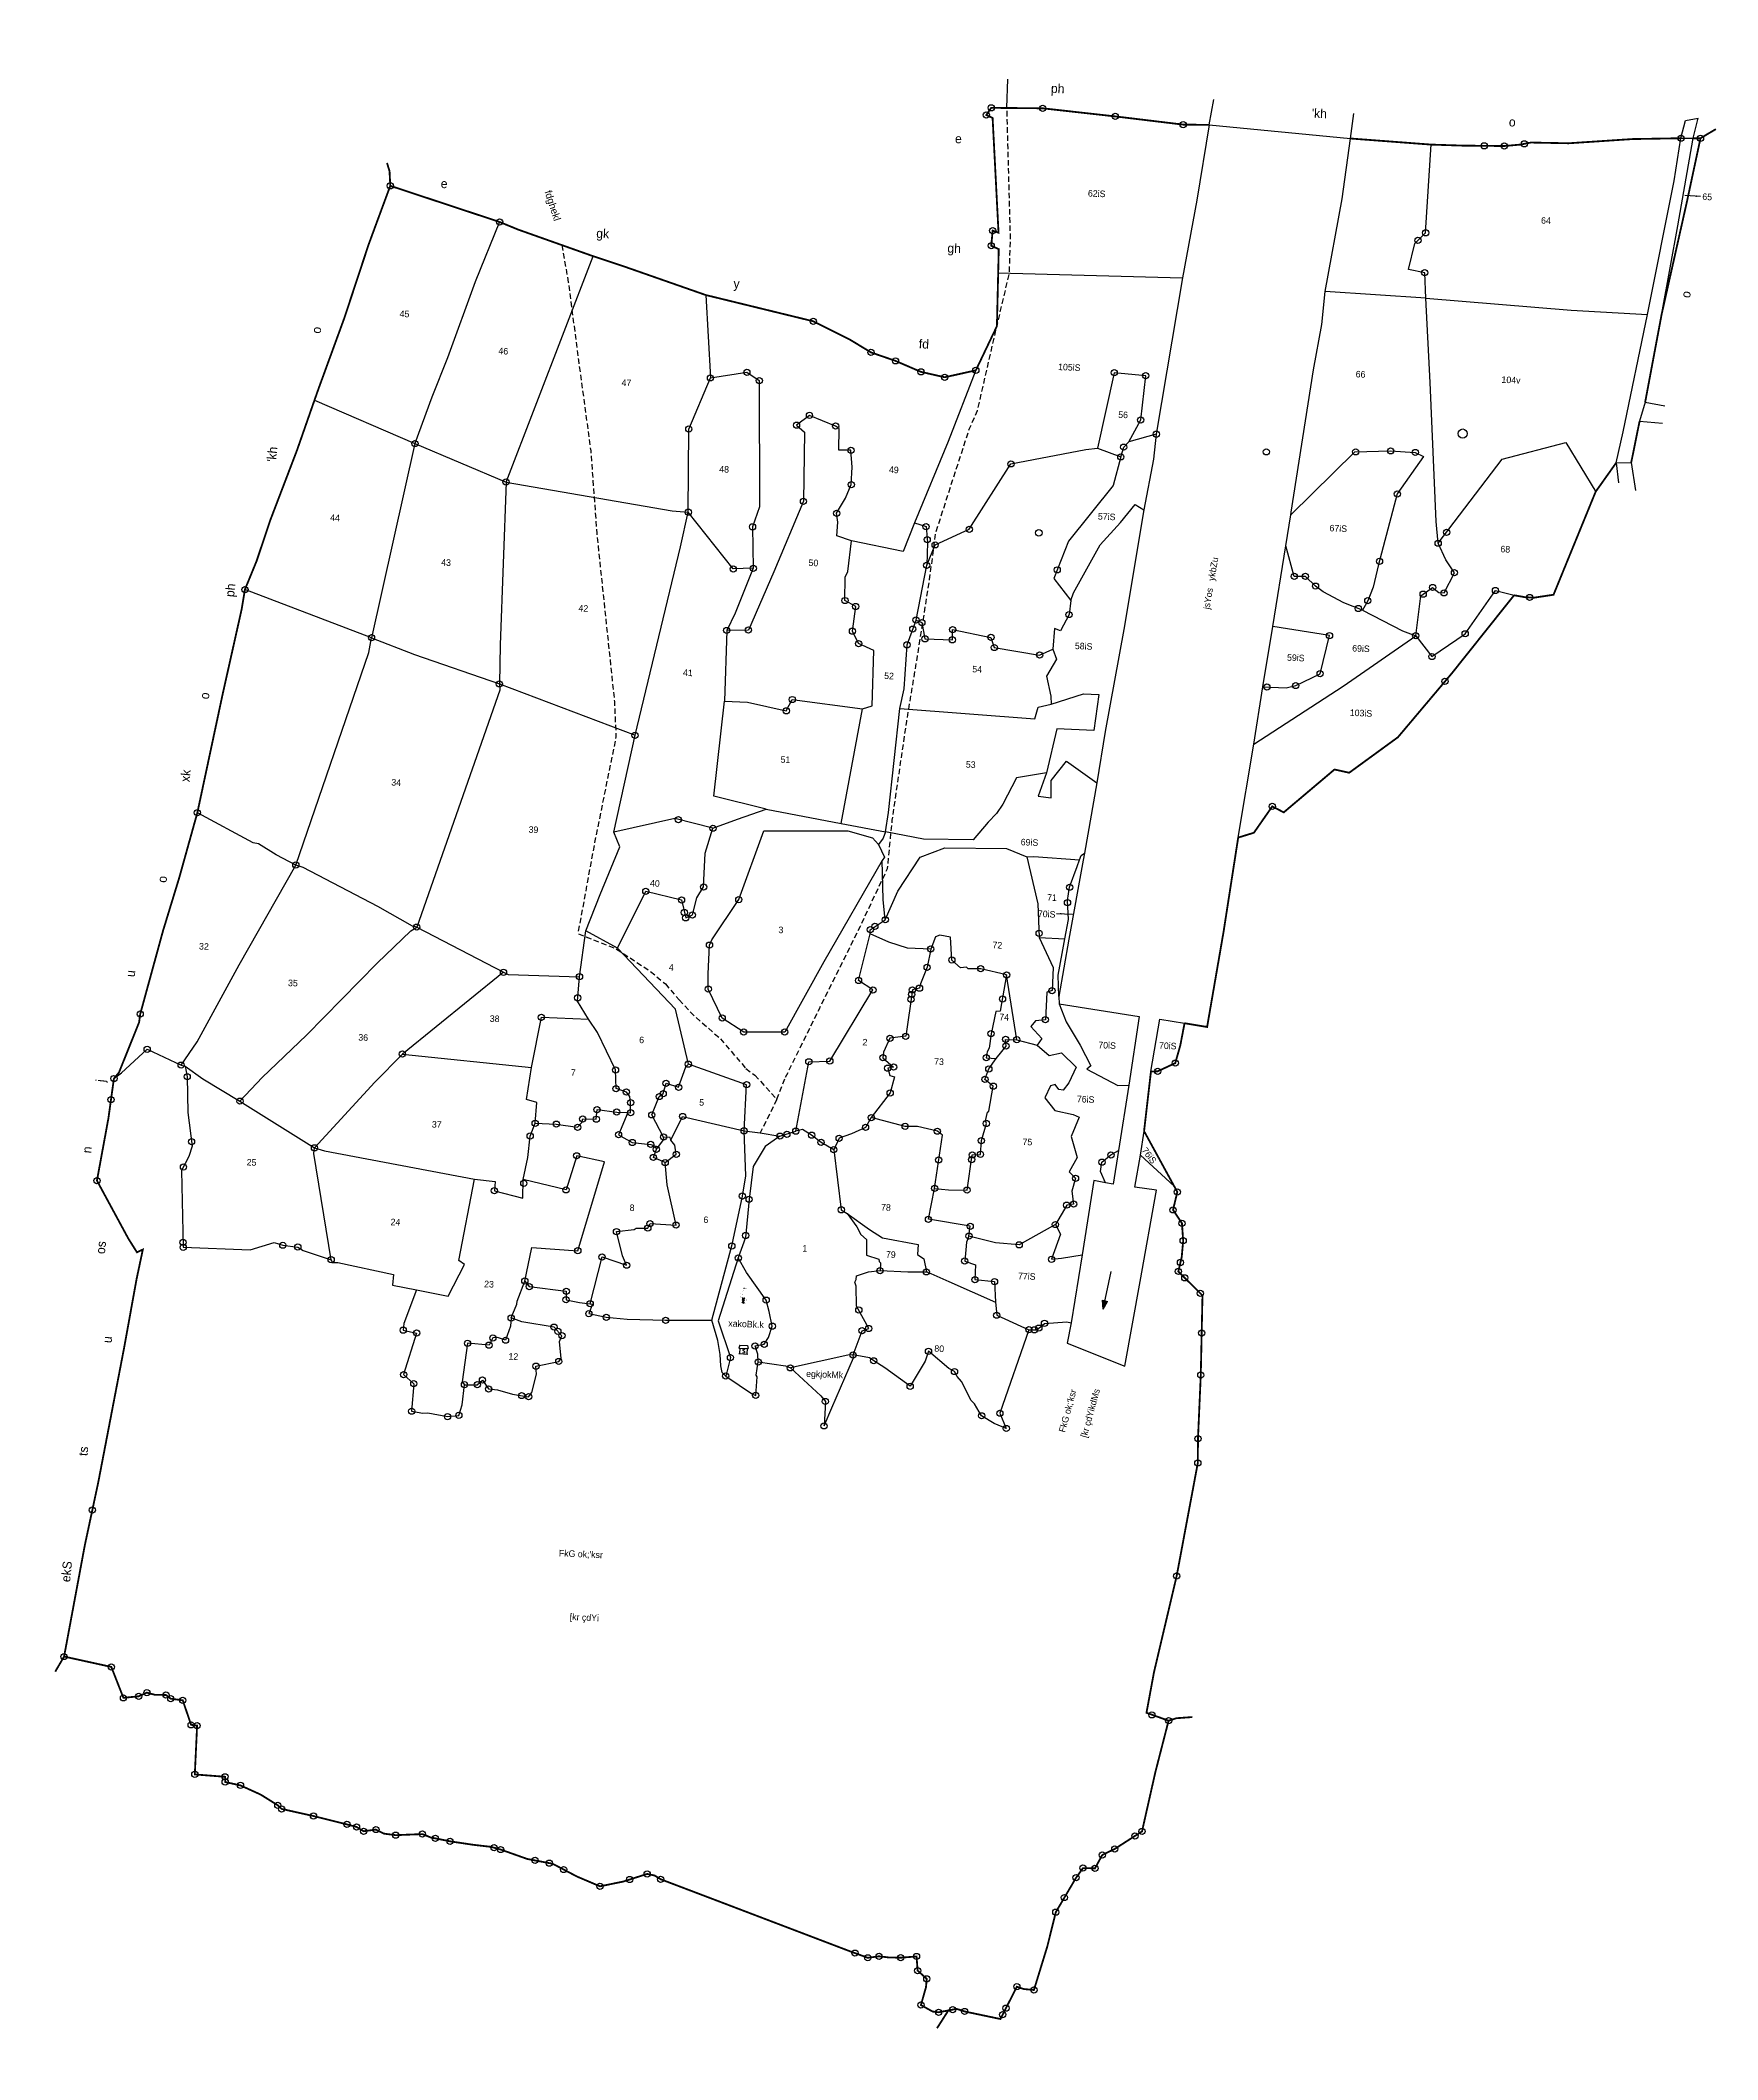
# Model space of a CAD drawing. Header units: feet. Extents: x 274930 to 276810, y 2068974 to 2071238.
import ezdxf
from ezdxf.enums import TextEntityAlignment as Align

# ---------------------------------------------------------------- set-up
doc = ezdxf.new("R2010")
doc.units = ezdxf.units.FT
doc.header["$LTSCALE"] = 0.3
doc.header["$MEASUREMENT"] = 0
doc.linetypes.add('DASHED', pattern=[0.75, 0.5, -0.25])
doc.linetypes.add('DIVIDE', pattern=[1.25, 0.5, -0.25, 0, -0.25, 0, -0.25])
for name, color, linetype in [('LINE_FOOTPATH', 1, 'DASHED'), ('OFF', 1, 'Continuous'), ('OTHERS', 1, 'Continuous'), ('POLY_PARCEL', 6, 'Continuous'), ('POLY_RAIL', 7, 'Continuous'), ('POLY_ROAD', 30, 'Continuous'), ('SYM_ARROW', 1, 'Continuous'), ('SYM_EDUCATION', 1, 'Continuous'), ('SYM_WELL', 1, 'Continuous'), ('SYM_WORSHIP', 1, 'Continuous'), ('TEXT_MAPIN', 7, 'Continuous'), ('TEXT_MAPOUT', 7, 'Continuous'), ('TEXT_PARCEL', 7, 'Continuous'), ('V_BOUND_LINE', 7, 'Continuous'), ('V_DIVIDE_LINE', 7, 'DIVIDE')]:
    doc.layers.add(name, color=color, linetype=linetype)
doc.styles.get("Standard").update_dxf_attribs({"font": 'simplex.shx'})
doc.styles.add('TEXT_MAP', font='', dxfattribs={"height": 1.8})
doc.styles.get('TEXT_MAP').set_extended_font_data('Kruti Dev 050')
doc.dimstyles.get("Standard").update_dxf_attribs({"dimtxt": 0.18, "dimasz": 0.18, "dimexe": 0.18, "dimexo": 0.0625, "dimgap": 0.09, "dimtad": 0, "dimtih": 1, "dimtoh": 1, "dimdec": 4, "dimzin": 0, "dimdsep": 46, "dimtxsty": 'Standard', "dimcen": 0.09, "dimadec": 0, "dimazin": 0, "dimtfac": 1, "dimtdec": 4, "dimtofl": 0, "dimtmove": 0, "dimatfit": 3, "dimfxl": 0, "dimtolj": 1, "dimtzin": 0, "dimarcsym": 0})

# ---------------------------------------------------------------- blocks, each defined once
blk = doc.blocks.new('ROADARROW')
h = blk.add_hatch(color=256)
h.paths.add_polyline_path([(0, -1.61), (0.49, -1.61), (0, 0)])
h.paths.add_polyline_path([(0, 0), (-0.49, -1.61), (0, -1.61)])
for points in [[(0, 0), (-0.49, -1.61)], [(0, 0), (0, -7.18)], [(0, 0), (0.49, -1.61)], [(0.49, -1.61), (-0.49, -1.61)]]:
    blk.add_lwpolyline(points)
blk = doc.blocks.new('TEMPLE')
at = {"linetype": 'Continuous'}
h = blk.add_hatch(dxfattribs=at)
h.set_pattern_fill('ANSI31', color=256, scale=3.6, style=0)
h.set_pattern_definition([(45, (-94.63405, -100.65248), (-0.318198, 0.318198), [])])
h.paths.add_polyline_path([(-0.51, 2.32), (-0.51, 0), (0.49, 0), (0.49, 2.32)])
blk.add_hatch(color=256, dxfattribs=at).paths.add_polyline_path([(0.28, 5.69), (0.6, 5.75), (0.95, 5.71), (1.39, 5.73), (0.49, 5.85), (0.21, 6.01), (-0.14, 6.06), (-0.15, 5.55), (-0.09, 5.55)])
at = {"linetype": 'Continuous', "const_width": 0.018}
for points in [[(-1.78, 3.28), (1.75, 3.28)], [(-1.78, 0), (1.78, 0)], [(-1.16, 3.28), (-1.16, 3.69), (-0.97, 4.22), (-0.63, 4.55), (-0.33, 4.73), (-0.16, 4.99), (0.05, 4.8), (0.46, 4.5), (0.69, 4.36), (0.88, 4.09), (1.02, 3.76), (1.06, 3.28)], [(-1.16, 0), (-1.16, 3.28)], [(-0.51, 0), (-0.51, 2.32), (0.49, 2.32), (0.49, 0)], [(-0.16, 4.99), (-0.14, 6.06), (0.21, 6.01), (0.49, 5.85), (1.39, 5.73), (0.95, 5.71), (0.6, 5.75), (0.28, 5.69), (-0.09, 5.55), (-0.15, 5.55)], [(1.06, 0), (1.06, 3.28)]]:
    blk.add_lwpolyline(points, dxfattribs=at)
blk = doc.blocks.new('SCHOOL')
for points in [[(-2.1, 4.6), (-2.5, 3)], [(-2.5, 3), (2.5, 3)], [(-2.5, 0), (2.5, 0)], [(-2.1, 4.6), (2.1, 4.6)], [(-2, 3), (-2, 0)], [(2, 3), (2, 0)], [(2.1, 4.6), (2.5, 3)]]:
    blk.add_lwpolyline(points)
blk.add_text('S', height=2).set_placement((-0.6, 0.5))
blk = doc.blocks.new('PAKKAWELL')
blk.add_circle((0, 0), 1.81)
blk = doc.blocks.new('STONE')
blk.add_circle((0, 0), 0.851)
blk = doc.blocks.new('TEXTARROW')
blk.add_leader([(0, 0), (8.7, 0)], dimstyle='Standard', override={"dimtxt": 2.5, "dimasz": 2.5, "dimexe": 1.25, "dimexo": 0.625, "dimgap": 0.625, "dimtad": 1, "dimtih": 0, "dimtoh": 0, "dimzin": 8, "dimcen": 2.5, "dimtofl": 1})
blk = doc.blocks.new('12')
at = {"layer": 'LINE_FOOTPATH', "ltscale": 10, "flags": 128}
for points in [[(263.64, 334.39), (272.08, 353.55), (282.35, 376.76), (289.11, 392.95), (289.83, 406.3), (292.6, 433.67), (294.77, 451.59), (297.18, 472.83), (298.27, 485.58), (306.21, 514.52), (308.27, 519.74), (312.59, 543.17), (315.38, 557.85), (315.25, 567.67), (312.73, 603.21)], [(192.16, 560.2), (194.4, 550.06), (198.13, 528.76), (202.59, 504.05), (205.24, 481.44), (212.11, 435.53), (212.96, 425.82), (208.38, 396.59), (204.88, 371.36), (215.65, 367.56), (225.14, 361.93), (229.5, 358.56)], [(229.5, 358.56), (233.46, 354.36)], [(233.46, 354.36), (237.52, 350.4), (245.28, 344.16)], [(245.28, 344.16), (252.63, 336.33)], [(252.63, 336.33), (255.2, 334.56)], [(255.2, 334.56), (261.51, 328.26), (257.35, 318.79)], [(261.51, 328.26), (263.64, 334.39)]]:
    blk.add_lwpolyline(points, dxfattribs=at)
at = {"layer": 'OFF'}
for points in [[(499.17, 607.98), (502.6, 608.79)], [(368.48, 601.01), (407.38, 598.97)], [(498.1, 603.03), (501.5, 603.17)], [(344.17, 264.76), (360.26, 259.16)]]:
    blk.add_lwpolyline(points, dxfattribs=at)
at = {"layer": 'OTHERS'}
blk.add_lwpolyline([(312.73, 603.21), (312.6, 611.15)], dxfattribs=at)
at = {"layer": 'POLY_PARCEL'}
for points in [[(429.98, 556.02), (429.38, 563.01), (424.91, 563.72), (426.29, 570.91), (429.15, 573.97), (429.6, 598.27)], [(174.82, 565.79), (168.8, 549.03), (162.16, 527.87), (158.31, 516.86), (154.25, 503.93)], [(179.72, 494.45), (200.94, 557.51)], [(312.3, 557.8), (362.99, 558.66)], [(429.98, 556.02), (402.26, 556.69)], [(429.98, 556.02), (470.08, 554.54), (491.02, 554.27)], [(436.35, 488.9), (435.58, 494.86), (432.25, 532.97), (429.98, 556.02)], [(232.27, 548.22), (234.57, 525.52)], [(234.57, 525.52), (244.51, 527.5), (248.01, 525.37), (249.58, 490.73), (247.92, 485.13), (248.64, 473.76)], [(307.34, 530.8), (300.58, 510.88), (292.38, 488.21)], [(350.24, 512.99), (353.19, 519.15), (354.05, 531.36), (345.36, 531.82), (341.67, 510.85)], [(230.12, 488.38), (229.25, 511.22), (234.57, 525.52)], [(275.28, 482.51), (271.18, 483.68), (271.26, 487.44), (270.85, 489.87), (273.11, 494.13), (274.53, 497.92), (274.53, 502.71), (274.02, 507.33), (270.66, 507.18), (270.54, 513.18), (269.52, 513.81), (262.21, 516.43), (258.78, 513.58), (261.09, 511.74), (261.59, 492.75), (254.31, 473.05), (248.02, 456.75), (242.08, 456.37)], [(436.35, 488.9), (452.88, 512.75), (470.22, 518.06), (478.97, 504.95)], [(126.15, 514.67), (154.25, 503.93)], [(296.2, 476.68), (298.27, 482.38), (307.45, 487.08), (318.12, 505.53), (338.52, 510.43), (341.67, 510.85)], [(341.67, 510.85), (348.18, 508.78)], [(348.18, 508.78), (348.87, 511.49), (350.24, 512.99)], [(357.66, 515.44), (350.24, 512.99)], [(395.53, 494.91), (412.34, 512.97), (422.18, 513.68), (428.98, 513.54), (431.25, 512.55), (424.52, 501.93), (420.27, 482.3), (418.99, 476), (417.72, 472.25), (416.37, 469.63)], [(348.18, 508.78), (346.39, 500.83), (334.8, 485.02), (331.27, 474.56), (336.23, 468.74)], [(154.25, 503.93), (144.67, 450.08)], [(154.25, 503.93), (179.72, 494.45)], [(179.72, 494.45), (225.7, 488.51), (230.12, 488.38)], [(179.72, 494.45), (180.09, 449.72), (180.32, 438.95)], [(336.23, 468.74), (336.8, 470.88), (343.54, 484.35), (348.87, 490.78), (352.73, 495.9), (355.11, 494.51)], [(431.31, 463.23), (432.25, 474.27), (435.36, 476.68), (437.13, 475.41), (438.55, 475.33), (441.17, 481), (438.69, 484.44), (436.35, 488.9)], [(218.19, 426.47), (228.42, 478.79), (230.12, 488.38)], [(248.64, 473.76), (243.13, 473.32), (230.12, 488.38)], [(292.38, 488.21), (289.59, 480.16), (275.28, 482.51)], [(292.38, 488.21), (295.56, 487.29), (296.14, 482.94), (296.2, 476.68)], [(416.37, 469.63), (411.13, 471.4), (405.39, 474.16), (403.2, 475.64), (400.29, 478.19), (397.25, 478.05), (394.53, 486.33)], [(280.33, 436.51), (282.97, 437.43), (282.72, 452.66), (278.46, 454.33), (276.61, 457.68), (277.21, 464.5), (274.19, 466.01), (273.94, 472.45), (274.61, 474.04), (275.28, 482.51)], [(248.64, 473.76), (244.19, 461.22), (242.08, 456.37)], [(293.95, 461.5), (296.2, 476.68)], [(431.31, 463.23), (436, 457.71), (444.85, 464.36), (452.64, 476.61), (457.81, 475.52)], [(336.23, 468.74), (335.88, 464.86), (333.7, 460.25), (332.08, 460.88), (331.85, 455.12)], [(416.37, 469.63), (427.63, 464.39), (431.31, 463.23)], [(144.67, 450.08), (109.32, 461.78)], [(290.55, 437.05), (291.48, 442.5), (291.76, 454.59), (293.95, 461.5)], [(293.95, 461.5), (295.57, 460.89), (296.61, 456.45), (304.16, 456.51), (304.1, 459.33), (314.7, 457.66), (315.74, 454.9), (328.27, 453.39), (331.85, 455.12)], [(388.14, 431.48), (412.02, 448.52), (431.31, 463.23)], [(389.99, 447.36), (396.39, 447.39), (398.96, 448.1), (405.51, 451.63), (407.63, 462.22), (391.93, 464.05)], [(242.08, 456.37), (242.32, 436.95)], [(331.85, 455.12), (332.95, 452.47), (330.47, 447.63), (331.85, 442.19), (332.08, 440.06)], [(126.62, 386.74), (144.13, 445.96), (144.67, 450.08)], [(144.67, 450.08), (156.7, 446), (180.32, 438.95)], [(180.32, 438.95), (180.48, 437.2), (160.56, 371.17)], [(180.32, 438.95), (218.19, 426.47)], [(290.55, 437.05), (327.74, 435.78), (328.55, 439.02), (332.08, 440.06)], [(332.08, 440.06), (340.84, 443.23), (345.05, 443.28), (344.07, 433.32), (333.93, 433.32), (331.55, 421.13)], [(255.05, 407.79), (240.57, 410.69), (242.32, 436.95)], [(242.32, 436.95), (248.7, 436.93), (259.41, 435.01), (260.92, 438.19), (280.33, 436.51)], [(275.84, 404.77), (280.33, 436.51)], [(288.08, 402.94), (288.65, 408.35), (290.55, 437.05)], [(213.53, 399.61), (218.19, 426.47)], [(331.55, 421.13), (329.6, 414.63), (333.17, 414.34), (332.99, 419.12), (336.97, 424.59), (345.5, 418.95)], [(331.55, 421.13), (323.42, 419.4), (319.96, 411.97), (318.35, 409.32), (316.21, 406.9), (312.24, 401.83), (298.62, 401.42), (288.08, 402.94)], [(240.68, 401.9), (247.35, 404.7), (255.05, 407.79)], [(255.05, 407.79), (275.84, 404.77)], [(114.63, 392.35), (98.96, 399.94)], [(207.04, 372.23), (210.5, 382.34), (215.37, 395.64), (213.53, 399.61)], [(230.07, 404.06), (213.53, 399.61)], [(215.91, 367.83), (223.01, 383.77), (232.94, 381.83), (234.29, 376.96), (236.08, 377.83), (237.13, 382.61), (238.84, 385.66), (238.89, 394.93), (240.68, 401.9)], [(240.68, 401.9), (230.07, 404.06)], [(241.71, 371.2), (248.65, 382.59), (254.68, 401.77), (277.73, 402.8), (284.62, 401.22), (286.36, 399.43)], [(275.84, 404.77), (288.08, 402.94)], [(288.08, 402.94), (287.56, 401.23), (286.36, 399.43)], [(289.1, 378.86), (292.24, 386.81), (297.93, 396.43), (304.61, 399.27), (321.49, 399.86), (327.19, 397.8)], [(287.56, 395.06), (272.7, 366.53), (262.87, 346.8), (251.59, 346.3), (245.53, 349.88), (241.34, 357.65), (241.14, 361.86), (241.15, 369.75), (241.71, 371.2)], [(286.36, 399.43), (288.15, 396.05), (287.56, 395.06)], [(289.1, 378.86), (288.31, 384.36), (287.56, 395.06)], [(327.19, 397.8), (329.15, 398), (341.73, 397.66)], [(327.19, 397.8), (330.82, 385.05), (331.6, 375.82)], [(338.67, 375.75), (339.39, 381.1), (338.87, 386.3), (339.32, 389.99), (341.13, 395.8), (341.73, 397.66)], [(341.73, 397.66), (342.11, 398.81), (342.96, 399.51)], [(116.14, 392.11), (114.63, 392.35)], [(126.62, 386.74), (121.06, 389.3), (116.14, 392.11)], [(97.55, 330.43), (101.63, 337.04), (112.28, 358.65), (126.62, 386.74)], [(128.71, 386.21), (126.62, 386.74)], [(159.36, 371.37), (149.63, 376.36), (128.71, 386.21)], [(285.16, 374.75), (285.12, 375.92), (289.1, 378.86)], [(205.85, 359.5), (207.04, 372.23)], [(215.91, 367.83), (207.04, 372.23)], [(267.09, 319.71), (269.83, 338.91), (275.59, 339.36), (286.56, 359.41), (282.5, 361.84), (285.16, 374.75)], [(301.92, 371.35), (295.51, 371.28), (290.36, 372.7), (285.16, 374.75)], [(312.42, 366.35), (312.02, 366.79), (310.33, 366.57), (307.87, 368.58), (307.18, 374.8), (304.29, 375.26), (303.09, 374.76), (301.92, 371.35)], [(331.6, 375.82), (335.73, 367.78), (335.73, 361.4), (334.36, 360.88), (334.27, 353.32), (331.57, 352.87), (330.32, 351.31), (333.52, 348.11), (332.32, 346.25)], [(331.6, 375.82), (338.67, 375.75)], [(337.72, 359.87), (337.28, 365.73), (338.11, 371.68), (338.67, 375.75)], [(114.14, 321.25), (119.97, 328), (131.61, 340.17), (150.18, 360.77), (159.02, 370.08), (160.56, 371.17)], [(160.56, 371.17), (159.36, 371.37)], [(160.56, 371.17), (184.93, 359.8)], [(236.8, 336.81), (232.55, 351.76), (215.91, 367.83)], [(301.92, 371.35), (301.16, 366.3), (299.58, 361.68)], [(323.08, 365.14), (315.9, 366.54), (312.42, 366.35)], [(299.58, 361.68), (299.33, 360.47), (297.39, 359.91), (296.14, 347.08), (291.83, 346.36), (290.17, 342.47)], [(323.08, 365.14), (321.77, 355.09), (320.56, 354.98), (319.51, 348.83), (319.15, 344.85)], [(326.66, 347.49), (323.08, 365.14)], [(184.93, 359.8), (158.15, 336.15)], [(184.93, 359.8), (186.24, 359.22), (205.85, 359.5)], [(208.86, 348), (205.55, 352.73), (205.85, 359.5)], [(337.87, 357.84), (340.01, 352.97), (344.15, 346.76), (347.26, 341.16), (346.22, 340.21), (354.93, 336.16), (357.99, 336.39)], [(193.74, 333.96), (195.88, 347.92), (208.86, 348)], [(220.74, 322.79), (221.51, 322.78), (221.4, 325.55), (221.15, 327.26), (220.11, 328.41), (217.22, 329.21), (216.87, 334.34), (211.49, 344.38), (208.86, 348)], [(319.15, 344.85), (318.7, 343.82), (318.49, 342.16), (321.23, 342.04)], [(321.23, 342.04), (323.78, 345.62), (323.59, 347.43), (326.66, 347.49)], [(326.66, 347.49), (332.32, 346.25)], [(332.32, 346.25), (335.74, 343.52), (339.06, 344.44), (343.28, 340.7), (341.5, 336.24), (340.01, 334.21), (338.84, 334.29), (337.75, 335.69), (336.5, 335.22), (335.02, 331.87), (337.91, 328.51), (343.06, 327.66), (344.7, 326.95), (342.75, 321.54), (344.62, 315.84), (342.59, 311.79), (344.46, 310.15), (343.61, 306.56), (344.23, 303.05), (342.36, 302.66), (339.47, 297.2)], [(290.17, 342.47), (290.11, 340.92), (293.16, 338.49), (291.57, 338.12), (292.26, 336.1), (293.5, 335.82), (292.53, 331.35), (287.65, 324.35)], [(319.83, 327.49), (320.77, 334.44), (318.39, 336.22), (319.33, 339.12), (321.23, 342.04)], [(79.26, 325.94), (81.3, 327.63), (88.03, 334.36), (97.55, 330.43)], [(158.15, 336.15), (150.93, 328.12)], [(158.15, 336.15), (193.74, 333.96)], [(195.44, 318.73), (195.64, 324.49), (192.75, 325.14), (193.74, 333.96)], [(230.87, 316.51), (227.36, 322.44), (229.18, 327.56), (230.24, 328.41), (230.9, 331.3), (234.38, 330.34), (236.13, 336.05)], [(236.13, 336.05), (236.8, 336.81)], [(252.9, 319.17), (253.03, 331.87), (236.8, 336.81)], [(97.55, 330.43), (98.66, 330.16)], [(98.66, 330.16), (99.36, 327.3), (99.93, 317.47), (101.55, 308.29), (100.79, 305.4), (98.93, 301.46), (100.31, 280.43), (118.71, 280.51), (125.24, 282.85), (127.63, 282.21), (131.78, 281.87), (133.29, 280.97), (141.08, 278.81)], [(98.66, 330.16), (103.7, 326.95), (114.14, 321.25)], [(150.93, 328.12), (135.15, 309.33)], [(305.88, 305.67), (309.7, 305.44), (314.81, 305.58), (315.82, 315.32), (318.07, 315.57), (318.16, 319.35), (319.31, 324.11), (319.07, 324.86), (319.47, 327.2), (319.83, 327.49)], [(208.28, 319.53), (208.44, 320.49), (212.17, 320.59), (212.26, 323.23), (217.71, 322.8), (220.74, 322.79)], [(220.74, 322.79), (218.47, 316.59), (222.35, 314.62), (227.44, 314.33), (228.44, 313.99)], [(232.89, 315.76), (235.83, 322.38), (252.9, 319.17)], [(287.65, 324.35), (286.19, 321.6), (282.45, 319.69), (279.07, 318.28), (277.74, 315.06)], [(305.88, 305.67), (307.38, 320.39), (305.97, 321.4), (300.43, 322.42), (297.05, 322.34), (287.65, 324.35)], [(114.14, 321.25), (135.15, 309.33)], [(193.82, 309.28), (194.22, 315.17), (195.44, 318.73)], [(195.44, 318.73), (201.25, 318.76), (207.14, 318.14), (208.28, 319.53)], [(232.89, 315.76), (232.66, 316.47), (230.87, 316.51)], [(230.98, 315.79), (230.87, 316.51)], [(262.81, 318.16), (267.09, 319.71)], [(274.16, 316.94), (271.48, 318.8), (268.94, 320.21), (267.09, 319.71)], [(277.74, 315.06), (274.16, 316.94)], [(352.77, 309.28), (351.25, 312.33), (351.52, 314.89), (353.9, 316.97), (355.94, 318.29)], [(362.02, 317.23), (371.63, 309.16)], [(231.61, 309.51), (228.3, 310.77), (229.04, 313.06)], [(228.44, 313.99), (229.04, 313.06)], [(229.04, 313.06), (230.98, 315.79)], [(231.61, 309.51), (234.57, 311.91), (234.07, 314.37), (232.89, 315.76)], [(277.74, 315.06), (280.53, 298.65)], [(141.08, 278.81), (135.06, 307.73), (135.15, 309.33)], [(135.15, 309.33), (137.95, 308.63), (179.43, 302.67)], [(194.51, 275.28), (196.02, 284.56), (208.69, 284.26), (208.69, 284.26), (214.92, 308.95), (207.23, 310.31), (204.72, 300.82), (192.83, 303.14)], [(192.83, 303.14), (193.82, 309.28)], [(224.46, 291.15), (227.64, 291.3), (228.19, 292.55), (235.35, 292.47), (232.47, 303.41), (231.61, 309.51)], [(315.88, 292.97), (316.12, 295.7), (304.57, 297.1), (305.88, 305.67)], [(164.85, 271.58), (173.68, 270.25), (177.76, 279.09), (176.1, 280.12), (179.43, 302.67)], [(179.43, 302.67), (185.19, 302.23), (185.07, 299.73), (193, 298.02), (192.83, 303.14)], [(280.53, 298.65), (282.18, 297.75)], [(282.18, 297.75), (285.03, 294.17), (286.2, 292.12), (287.79, 290.84), (288.02, 286.52), (291.46, 285.58), (291.53, 284.96)], [(282.18, 297.75), (288.54, 293.6), (292.17, 291.42), (302.07, 290.05), (302, 287.33), (303.82, 286.21), (304.64, 282.64)], [(339.47, 297.2), (329.79, 291.19), (323.3, 291.41), (315.88, 292.97)], [(339.47, 297.2), (341.03, 294.63), (338.84, 287.61), (341.58, 288), (347.17, 289.23)], [(212.72, 269.83), (215.43, 282.83), (222.27, 280.86), (220.99, 283.42), (219.08, 289.96), (223.86, 290.72), (224.46, 291.15)], [(315.88, 292.97), (315.26, 291.31), (315.04, 286.08), (318.01, 285.17), (318.05, 281.1), (323.46, 280.79), (323.95, 275.16)], [(259.57, 255.88), (259.36, 258.04), (258.48, 260.24), (260.99, 260.8), (262.12, 262.69), (262.99, 265.88), (261.99, 269.87), (260.99, 272.95), (255.28, 280.28), (252.83, 284.21)], [(291.53, 284.96), (291.97, 284.57)], [(291.97, 284.57), (291.91, 282.42)], [(141.08, 278.81), (141.43, 278.1), (142.99, 278.08)], [(142.99, 278.08), (158.38, 275.5), (158.2, 272.57), (164.85, 271.58)], [(285.14, 278.97), (285.49, 279.71)], [(285.53, 277.91), (285.14, 278.97)], [(285.49, 279.71), (285.47, 280.73), (288.77, 282), (291.91, 282.42)], [(285.51, 258.96), (287.69, 265.7), (289.49, 266.4), (285.9, 272.4), (285.53, 277.91)], [(291.91, 282.42), (299.57, 282.46), (304.64, 282.64)], [(304.64, 282.64), (305.87, 282.27)], [(305.87, 282.27), (310.95, 280.29)], [(310.95, 280.29), (323.95, 275.16)], [(192.66, 269.7), (194.51, 275.28)], [(194.51, 275.28), (195.81, 273.82), (206, 272.97), (206.06, 270.63), (209.76, 270.07), (212.72, 269.83)], [(323.95, 275.16), (324.47, 271.59), (333.5, 267.99)], [(164.85, 271.58), (161.84, 262.14)], [(191.2, 264.98), (192.55, 268.82)], [(192.55, 268.82), (192.66, 269.7)], [(212.72, 269.83), (213.36, 269.71), (212.48, 267.1), (217.32, 266.31), (223.04, 266.09), (233.64, 266.22), (246.29, 266.79)], [(333.5, 267.99), (326.52, 244.72), (328.46, 240.61), (325.03, 241.85), (321.54, 243.79), (319.48, 246.96), (318.49, 247.83), (315.62, 253), (314.37, 254.25), (313.56, 255.62), (311.97, 256.39), (306.18, 260.87), (305.37, 258.13), (301.57, 251.03), (294.34, 255.83), (291.24, 257.6), (290.03, 258.39)], [(333.5, 267.99), (335.62, 268.05), (337.68, 269.92), (343.78, 270.61), (344.99, 270.38)], [(161.84, 262.14), (161.71, 260.33), (165.43, 259.7), (162.36, 248.14), (165.26, 245.75), (165.01, 238.18), (168.11, 237.81)], [(191.2, 264.98), (191.13, 262.71), (189.93, 258.81), (187.7, 259.41), (186.42, 259.28), (185.47, 257.25), (179.53, 257.52), (178.52, 246.83)], [(192.45, 244.09), (196.94, 243.58), (197.81, 244.76), (198.81, 249.87), (198.58, 252.04), (204.8, 253.61), (205.43, 254.46), (204.76, 259.12), (205.36, 260.73), (203.08, 262.99), (194.14, 264.06), (191.2, 264.98)], [(259.18, 252.23), (259.57, 255.88)], [(259.57, 255.88), (267.06, 255.13)], [(285.51, 258.96), (284.1, 258.87), (268.45, 254.64)], [(268.45, 254.64), (277.19, 247.34), (278.47, 245.84), (278.39, 239.12), (280.36, 244.13), (285.63, 258.17)], [(285.63, 258.17), (285.51, 258.96)], [(290.03, 258.39), (285.51, 258.96)], [(250.81, 251.63), (258.33, 247.01)], [(258.33, 247.01), (259.27, 246.67), (259.49, 251.83)], [(259.49, 251.83), (259.18, 252.23)], [(267.06, 255.13), (268.45, 254.64)], [(169.44, 237.96), (174.92, 237.12), (178.02, 237.6), (178.83, 240.55), (179.19, 246.08)], [(178.52, 246.83), (179.19, 246.08), (179.19, 246.08)], [(179.19, 246.08), (182.71, 246.24), (184.07, 247.59), (185.87, 245.21), (188.29, 245.08), (192.45, 244.09)], [(168.11, 237.81), (169.44, 237.96)]]:
    blk.add_lwpolyline(points, dxfattribs=at)
at = {"layer": 'POLY_RAIL'}
for points in [[(368.48, 601.01), (369.4, 607.99)], [(407.38, 598.97), (408.03, 605.88)], [(368.48, 601.01), (365.94, 580.22), (362.99, 558.66)], [(402.26, 556.69), (405.84, 582.31), (407.38, 598.97)], [(362.99, 558.66), (357.66, 515.44)], [(395.53, 494.91), (395.62, 495.67), (400.04, 534.96), (401.73, 547.54), (402.26, 556.69)], [(357.66, 515.44), (357.18, 508.56), (355.11, 494.51)], [(355.11, 494.51), (351.06, 461.38), (347.17, 433.16), (345.5, 418.95)], [(394.53, 486.33), (395.53, 494.91)], [(391.93, 464.05), (394.53, 486.33)], [(389.99, 447.36), (391.93, 464.05)], [(388.14, 431.48), (389.99, 447.36)], [(385, 405.66), (388.14, 431.48)], [(345.5, 418.95), (342.96, 399.51)], [(342.96, 399.51), (342.72, 397.63), (339.76, 375.74), (337.72, 359.87)], [(337.72, 359.87), (337.87, 357.84)], [(337.87, 357.84), (359.95, 355.3)], [(359.95, 355.3), (357.99, 336.39)], [(363.87, 340.37), (365.72, 354.87), (372.51, 354.03)], [(357.99, 336.39), (355.94, 318.29)], [(360.26, 259.16), (363.41, 282.6), (366.79, 307.83), (360.86, 308.44), (362.02, 317.23), (362.7, 323.91)], [(355.94, 318.29), (354.89, 308.95), (352.77, 309.28)], [(352.77, 309.28), (349.52, 309.79), (347.17, 289.23)], [(347.17, 289.23), (344.99, 270.38)], [(344.99, 270.38), (344.17, 264.76)]]:
    blk.add_lwpolyline(points, dxfattribs=at)
at = {"layer": 'POLY_ROAD'}
blk.add_line((484.27, 513.16), (488.38, 513.43), dxfattribs=at)
for points in [[(498.1, 603.03), (499.17, 607.98)], [(501.5, 603.18), (502.6, 608.79)], [(491.02, 554.27), (496.81, 591.29), (498.1, 603.03)], [(495.15, 555.65), (498.33, 578.9), (501.5, 603.17)], [(484.27, 513.16), (485.83, 521.71), (491.02, 554.27)], [(491.47, 530.11), (490.17, 524.84)], [(491.47, 530.11), (496.93, 529.37)], [(490.17, 524.84), (496.45, 524.58)], [(484.27, 513.16), (485.1, 507.65)], [(488.38, 513.43), (489.85, 505.73)], [(246.29, 266.79), (251, 287.82), (253.2, 301.25), (253.9, 306.87), (252.9, 319.17)], [(262.81, 318.16), (258.85, 315.15), (255.84, 309.5), (255.09, 300.45), (254.58, 289.91), (252.83, 284.21)], [(252.9, 319.17), (257.35, 318.79), (262.81, 318.16)], [(252.83, 284.21), (248.05, 266.73), (251.88, 256.76), (250.81, 251.63)], [(250.81, 251.63), (249.81, 252.57), (249.31, 254.33), (248.99, 257.47), (248.18, 261.33), (246.29, 266.79)]]:
    blk.add_lwpolyline(points, dxfattribs=at)
at = {"layer": 'V_BOUND_LINE', "const_width": 0.5}
for points in [[(312.3, 557.8), (312.17, 564.35), (310.06, 565.19), (310.28, 569.36), (311.91, 568.86), (308.9, 600.29), (307.13, 601.04), (308.39, 603.06), (322.55, 603.55), (342.55, 602.2), (361.29, 600.77), (368.48, 601.01)], [(429.6, 598.27), (438.27, 598.37), (449.7, 598.76), (454.14, 599.35), (457, 600.04), (467.34, 600.29), (484.74, 602.21), (498.1, 603.03)], [(501.5, 603.17), (503.48, 603.26), (500.47, 585.39), (495.15, 555.65)], [(407.38, 598.97), (429.6, 598.27)], [(140.94, 563.72), (144.36, 574.4)], [(144.36, 574.4), (174.82, 565.79)], [(126.15, 514.67), (127.11, 517.82), (133.34, 537.54), (139.11, 557.98), (140.94, 563.72)], [(174.82, 565.79), (179.97, 563.93), (200.94, 557.51)], [(200.94, 557.51), (210.16, 554.88), (232.27, 548.22)], [(307.34, 530.8), (312.59, 543.17), (312.3, 557.8)], [(495.15, 555.65), (494.97, 554.67), (491.47, 530.11)], [(232.27, 548.22), (262.13, 542.3), (272.51, 537.65), (278.34, 534.45), (285.18, 532.42), (292.27, 529.72), (298.87, 528.52), (302.36, 529.45), (307.34, 530.8)], [(490.17, 524.84), (488.38, 513.43), (488.38, 513.43)], [(109.32, 461.78), (112.17, 469.71), (115.45, 481.14), (121.96, 500.72), (126.15, 514.67)], [(484.27, 513.16), (478.97, 504.95)], [(478.97, 504.95), (475.42, 495.06), (468.64, 476.14), (463.36, 475.11), (460.96, 475.11), (457.81, 475.52)], [(457.81, 475.52), (441.7, 453.38), (427.64, 435.14), (414.69, 424.8), (410.62, 425.52), (397.2, 413.13), (393.98, 414.63), (389.25, 407.17), (385, 405.66)], [(98.96, 399.94), (104.48, 432.84), (108.66, 456.3), (109.32, 461.78)], [(385, 405.66), (382.11, 379.54), (378.75, 353.28), (372.51, 354.03)], [(79.26, 325.94), (80.56, 327.62), (85.49, 341.66), (85.7, 343.95), (90.97, 367.15), (94.75, 381.79), (98.96, 399.94)], [(372.51, 354.03), (371.62, 347.94), (370.45, 342.97), (365.72, 340.51), (363.87, 340.37)], [(363.87, 340.37), (362.7, 323.91)], [(362.7, 323.91), (372.56, 307.62), (371.61, 302.64), (374.21, 299.08), (374.76, 294.29), (374.56, 289.84), (373.8, 285.8), (380.72, 279.5), (381.21, 257.6), (381.21, 240.13), (381.46, 233.47), (377.01, 202.13), (371.95, 175.46), (370.38, 164.24), (376.54, 162.32), (373.53, 148.03), (370.58, 131.6), (363.32, 126.47), (359.96, 124.65), (358.11, 120.89), (354.82, 120.82), (353.04, 118.08), (347.89, 108.39), (345.97, 98.87), (342.82, 86.75), (340.08, 86.89), (338.1, 87.44), (333.97, 78.38), (324.04, 80.02), (321.85, 80.64), (316.91, 79.48), (315.27, 79.61), (311.98, 81.26), (313.15, 86.18), (313.27, 88.53), (310.67, 90.65), (310.19, 94.55), (305.87, 94.01), (302.45, 93.94), (299.91, 94.14), (296.83, 93.59), (291.83, 95.17), (256.72, 106.81), (239.01, 112.66), (237.3, 113.62), (235.24, 113.96), (228.73, 111.56), (222.43, 109.99), (216.03, 112.39), (209.18, 115.61), (202.12, 116.63), (194.73, 118.89), (192.06, 119.51), (187.26, 119.85), (180.75, 120.53), (175.41, 121.36), (173.05, 122.19), (165.72, 121.57), (162.5, 121.85), (160.24, 122.87), (156.88, 122.26), (154.9, 123.35), (151.75, 124.04), (142.94, 125.83), (134.11, 127.4), (133.01, 128.36), (128.15, 131.1), (122.53, 133.36), (118.28, 134.11), (118.21, 135.55), (109.86, 135.82), (109.9, 149.26), (108.25, 149.39), (105.65, 156.03), (102.35, 156.33), (100.98, 157.29), (97.9, 157.22), (95.71, 157.7), (93.52, 156.61), (89.34, 155.99), (85.64, 164.34), (72.55, 166.62), (76.92, 197.59), (79.8, 214.68), (85.35, 252.43), (87.89, 271.11), (89.26, 279.33), (87.68, 278.5), (85.15, 282.16), (75.83, 297.7), (78.23, 314.99), (79.26, 325.94)]]:
    blk.add_lwpolyline(points, dxfattribs=at)
at = {"layer": 'V_DIVIDE_LINE', "ltscale": 10, "const_width": 0.5, "flags": 128}
for points in [[(503.48, 603.26), (507.58, 605.95)], [(143.19, 580.64), (143.98, 578.42), (144.36, 574.4)], [(70.3, 162.37), (72.55, 166.62)], [(376.54, 162.32), (378.62, 163.09), (383.03, 163.61)], [(316.68, 75.09), (319.58, 80.1)]]:
    blk.add_lwpolyline(points, dxfattribs=at)
at = {"layer": 'OFF'}
for p in [(307.13, 601.04), (308.39, 603.06), (322.55, 603.55), (342.55, 602.2), (361.29, 600.77), (444.19, 598.57), (449.7, 598.76), (455.22, 599.61), (498.1, 603.03), (503.48, 603.26), (144.36, 574.4), (427.15, 571.83), (429.15, 573.97), (174.82, 565.79), (310.28, 569.36), (310.06, 565.19), (429.38, 563.01), (262.13, 542.3), (278.34, 534.45), (285.18, 532.42), (244.51, 527.5), (292.27, 529.72), (298.87, 528.52), (307.34, 530.8), (345.36, 531.82), (354.05, 531.36), (234.57, 525.52), (248.01, 525.37), (262.21, 516.43), (353.19, 519.15), (357.66, 515.44), (229.25, 511.22), (258.78, 513.58), (269.52, 513.81), (348.87, 511.49), (412.62, 512.99), (422.18, 513.68), (428.98, 513.54), (274.02, 507.33), (318.12, 505.53), (348.18, 508.78), (154.25, 503.93), (424.52, 501.93), (179.72, 494.45), (274.53, 497.92), (230.12, 488.38), (261.59, 492.75), (270.85, 489.87), (436.35, 488.9), (438.53, 492.01), (247.92, 485.13), (295.56, 487.29), (296.03, 483.74), (298.27, 482.38), (307.45, 487.08), (420.47, 483.22), (296.2, 476.68), (332.09, 476.99), (397.25, 478.05), (400.29, 478.19), (435.36, 476.68), (441.17, 481), (452.64, 476.61), (243.13, 473.32), (248.64, 473.76), (403.2, 475.64), (417.72, 472.25), (432.84, 474.73), (438.55, 475.33), (462.11, 475.11), (274.19, 466.01), (415.23, 470.01), (109.32, 461.78), (277.21, 464.5), (293.95, 461.5), (295.57, 460.89), (335.88, 464.86), (407.63, 462.22), (431.31, 463.23), (444.85, 464.36), (242.08, 456.37), (248.02, 456.75), (276.61, 457.68), (278.46, 454.33), (291.76, 454.59), (293.15, 458.98), (296.61, 456.45), (304.1, 459.33), (304.16, 456.51), (314.7, 457.66), (315.74, 454.9), (436, 457.71), (144.67, 450.08), (328.27, 453.39), (405.51, 451.63), (439.89, 451.03), (391.06, 447.37), (398.96, 448.1), (180.32, 438.95), (260.92, 438.19), (259.41, 435.01), (218.19, 426.47), (393.98, 414.63), (98.96, 399.94), (231.1, 403.85), (240.68, 401.9), (339.32, 389.99), (126.62, 386.74), (223.01, 383.77), (238.84, 385.66), (248.65, 382.59), (338.92, 385.76), (232.94, 381.83), (233.87, 378.41), (234.29, 376.96), (236.08, 377.83), (286.33, 376.89), (289.1, 378.86), (331.51, 376.97), (160.56, 371.17), (285.12, 375.92), (301.92, 371.35), (241.15, 369.75), (301.16, 366.3), (307.87, 368.58), (315.9, 366.54), (282.5, 361.84), (297.39, 359.91), (299.33, 360.47), (323.08, 365.14), (335.73, 361.4), (184.93, 359.8), (205.85, 359.5), (241.34, 357.65), (286.56, 359.41), (297.14, 357.32), (297.27, 358.66), (322.25, 358.47), (205.59, 353.69), (245.53, 349.88), (319.51, 348.83), (334.27, 353.32), (85.7, 343.95), (195.88, 347.92), (251.59, 346.3), (262.87, 346.8), (291.83, 346.36), (296.14, 347.08), (323.59, 347.43), (323.78, 345.62), (326.66, 347.49), (269.83, 338.91), (275.59, 339.36), (290.11, 340.92), (291.57, 338.12), (293.16, 338.49), (318.49, 342.16), (319.33, 339.12), (365.72, 340.51), (370.45, 342.97), (88.03, 334.36), (158.15, 336.15), (216.87, 334.34), (236.8, 336.81), (318.39, 336.22), (320.77, 334.44), (97.55, 330.43), (99.36, 327.3), (217.22, 329.21), (220.11, 328.41), (229.18, 327.56), (230.24, 328.41), (230.9, 331.3), (234.38, 330.34), (253.03, 331.87), (292.53, 331.35), (79.26, 325.94), (114.14, 321.25), (212.26, 323.23), (217.71, 322.8), (221.4, 325.55), (221.51, 322.78), (227.36, 322.44), (235.83, 322.38), (286.19, 321.6), (287.65, 324.35), (297.05, 322.34), (305.97, 321.4), (319.31, 324.11), (78.71, 320.11), (195.44, 318.73), (201.25, 318.76), (207.14, 318.14), (208.44, 320.49), (212.17, 320.59), (218.47, 316.59), (230.87, 316.51), (252.9, 319.17), (262.81, 318.16), (264.68, 318.74), (267.09, 319.71), (271.48, 318.8), (274.16, 316.94), (279.07, 318.28), (318.07, 315.57), (318.16, 319.35), (353.9, 316.97), (194.22, 315.17), (207.23, 310.31), (222.35, 314.62), (227.44, 314.33), (228.3, 310.77), (229.04, 313.06), (234.57, 311.91), (277.74, 315.06), (306.64, 313.54), (315.71, 314.01), (315.82, 315.32), (344.46, 310.15), (351.52, 314.89), (101.33, 309.53), (135.15, 309.33), (231.61, 309.51), (305.88, 305.67), (314.81, 305.58), (372.56, 307.62), (99.42, 302.49), (185.07, 299.73), (193.05, 302.12), (204.72, 300.82), (253.2, 301.25), (255.09, 300.45), (342.36, 302.66), (344.23, 303.05), (371.61, 302.64), (374.21, 299.08), (75.83, 297.7), (280.53, 298.65), (304.57, 297.1), (316.12, 295.7), (339.47, 297.2), (374.76, 294.29), (219.08, 289.96), (227.64, 291.3), (228.19, 292.55), (235.35, 292.47), (254.61, 290.45), (315.88, 292.97), (329.79, 291.19), (374.27, 288.28), (127.63, 282.21), (208.69, 284.26), (215.43, 282.83), (250.91, 287.42), (252.83, 284.21), (291.91, 282.42), (304.64, 282.64), (315.04, 286.08), (338.84, 287.61), (373.8, 285.8), (375.65, 284.12), (100.22, 281.81), (100.31, 280.43), (131.78, 281.87), (141.08, 278.81), (222.27, 280.86), (318.05, 281.1), (323.46, 280.79), (380.09, 280.08), (194.51, 275.28), (195.81, 273.82), (206, 272.97), (260.99, 272.95), (286.55, 271.38), (324.47, 271.59), (206.06, 270.63), (212.48, 267.1), (212.72, 269.83), (217.32, 266.31), (233.64, 266.22), (262.99, 265.88), (287.69, 265.7), (289.49, 266.4), (333.5, 267.99), (334.99, 268.03), (336.19, 268.56), (337.68, 269.92), (380.95, 269.18), (161.71, 260.33), (191.2, 264.98), (203.08, 262.99), (204.18, 261.9), (205.36, 260.73), (258.48, 260.24), (260.99, 260.8), (306.18, 260.87), (165.43, 259.7), (179.53, 257.52), (185.47, 257.25), (186.42, 259.28), (189.93, 258.81), (251.88, 256.76), (259.57, 255.88), (268.45, 254.64), (285.51, 258.96), (291.24, 257.6), (313.56, 255.62), (381.21, 257.6), (198.58, 252.04), (204.8, 253.61), (250.81, 251.63), (301.57, 251.03), (162.36, 248.14), (165.26, 245.75), (179.19, 246.08), (182.71, 246.24), (184.07, 247.59), (185.87, 245.21), (195.02, 243.8), (196.94, 243.58), (259.27, 246.67), (278.47, 245.84), (321.54, 243.79), (326.52, 244.72), (165.01, 238.18), (278.39, 239.12), (328.46, 240.61), (381.21, 240.13), (174.92, 237.12), (178.02, 237.6), (381.46, 233.47), (78.54, 207.2), (377.01, 202.13), (72.55, 166.62), (85.64, 164.34), (371.88, 163.72), (376.54, 162.32), (89.34, 155.99), (93.52, 156.61), (95.71, 157.7), (100.98, 157.29), (102.35, 156.33), (105.65, 156.03), (108.25, 149.39), (109.9, 149.26), (109.86, 135.82), (118.21, 135.55), (118.28, 134.11), (122.53, 133.36), (133.01, 128.36), (134.11, 127.4), (368.71, 130.27), (370.58, 131.6), (142.94, 125.83), (152.22, 123.94), (154.9, 123.35), (156.88, 122.26), (160.24, 122.87), (165.72, 121.57), (173.05, 122.19), (359.96, 124.65), (363.32, 126.47), (176.68, 121.16), (180.75, 120.53), (192.9, 119.31), (194.73, 118.89), (204.29, 116.32), (208.26, 115.74), (353.04, 118.08), (354.82, 120.82), (358.11, 120.89), (212.25, 114.16), (230.52, 112.22), (235.24, 113.96), (239.01, 112.66), (350.08, 112.51), (222.43, 109.99), (347.89, 108.39), (293.25, 94.72), (296.83, 93.59), (299.91, 94.14), (305.87, 94.01), (310.19, 94.55), (310.67, 90.65), (313.27, 88.53), (338.1, 87.44), (342.82, 86.75), (311.98, 81.26), (316.91, 79.48), (320.77, 80.39), (324.04, 80.02), (334.53, 79.61), (335.36, 81.43)]:
    blk.add_blockref('STONE', p, dxfattribs=at)
at = {"layer": 'SYM_ARROW'}
for name, p, xscale, yscale, zscale, rotation in [('TEXTARROW', (504.22, 587.31), 0.5, 0.5, 0.5, 180), ('ROADARROW', (353.63, 274.5), 1.480750855400376, 1.480750855400376, 1.480750855400376, 170.5636640775764)]:
    blk.add_blockref(name, p, dxfattribs=dict(at, xscale=xscale, yscale=yscale, zscale=zscale, rotation=rotation))
at = {"layer": 'SYM_ARROW', "xscale": 0.5, "yscale": 0.5, "zscale": 0.5}
blk.add_blockref('TEXTARROW', (336.08, 382.6), dxfattribs=at)
at = {"layer": 'SYM_EDUCATION', "xscale": 0.5, "yscale": 0.5, "zscale": 0.5}
blk.add_blockref('SCHOOL', (255.35, 257.94), dxfattribs=at)
at = {"layer": 'SYM_WELL'}
for p, xscale, yscale, zscale in [((441.77, 519.3), 0.6968434148976552, 0.6968434148976552, 0.6968434148976552), ((388.05, 511.91), 0.471266281453983, 0.471266281453983, 0.471266281453983), ((326.61, 486.93), 0.5, 0.5, 0.5)]:
    blk.add_blockref('PAKKAWELL', p, dxfattribs=dict(at, xscale=xscale, yscale=yscale, zscale=zscale))
at = {"layer": 'SYM_WORSHIP', "xscale": 0.7174067722415703, "yscale": 0.7174067722415703, "zscale": 0.7174067722415703}
blk.add_blockref('TEMPLE', (254.74, 271.77), dxfattribs=at)
at = {"layer": 'TEXT_MAPIN', "style": 'TEXT_MAP'}
for s, rotation, p in [('jsYos   ykbZu', 82.8709, (374.38, 467.9)), ("FkG ok;'ksr", 77.1327, (344.61, 240.09)), ('[kr çdYikdMs', 77.1327, (350.67, 238.92))]:
    blk.add_text(s, height=1.8, rotation=rotation, dxfattribs=at).set_placement(p)
for s, p in [('xakoBk.k', (250.89, 265.26)), ('egkjokMk', (272.86, 252.37)), ("FkG ok;'ksr", (207.14, 200.1)), ('[kr çdYi', (210.9, 182.76))]:
    blk.add_text(s, height=1.8, dxfattribs=at).set_placement(p)
at = {"layer": 'TEXT_MAPOUT', "style": 'TEXT_MAP'}
for s, p in [('ph', (324.56, 607.9)), ("'kh", (396.46, 604.22)), ('o', (450.69, 604.23)), ('e', (298.84, 592.94)), ('e', (158.2, 574.41)), ('gk', (201.5, 562.62)), ('gh', (298.07, 562.8)), ('y', (239.77, 550.45)), ('fd', (291.38, 536.16))]:
    blk.add_text(s, height=2.5, dxfattribs=at).set_placement(p)
for s, height, rotation, p in [('fdghekl', 2, 290.6485, (186.74, 574.62)), ('o', 2.5, 81.8652, (502.48, 559.12)), ('o', 2.5, 87.0169, (127.05, 532.89)), ("'kh", 2.5, 87.0169, (116.31, 497.12)), ('ph', 2.5, 87.0169, (106.44, 459.5)), ('o', 2.5, 87.0169, (100.74, 431.14)), ('xk', 2.5, 87.0169, (96.44, 408.2)), ('o', 2.5, 87.0169, (91.33, 380.24)), ('u', 2.5, 87.0169, (83.74, 353.97)), ('j', 2.5, 87.0169, (76.8, 324.75)), ('n', 2.5, 87.0169, (73.92, 305.05)), ('os', 2.5, 87.0169, (78.88, 277.55)), ('u', 2.5, 87.0169, (81.79, 253.18)), ('ts', 2.5, 87.0169, (76.54, 221.88)), ('ekS', 2.5, 87.0169, (73.29, 187.04))]:
    blk.add_text(s, height=height, rotation=rotation, dxfattribs=at).set_placement(p)
at = {"layer": 'TEXT_PARCEL', "style": 'TEXT_MAP'}
for s, p in [('65', (506.03, 587.26)), ('62iS', (338.39, 580.82)), ('64', (462.05, 578.8)), ('45', (149.82, 539.39)), ('105iS', (332.97, 532.8)), ('66', (413.01, 534.36)), ('104v', (454.38, 534.61)), ('46', (177.39, 530.38)), ('47', (211.57, 523.16)), ('56', (348.31, 520.37)), ('48', (239.44, 500.6)), ('49', (286.03, 502.49)), ('57iS', (345.03, 492.24)), ('67iS', (408.75, 491.79)), ('68', (454.85, 488.07)), ('44', (133.19, 482.58)), ('43', (164.23, 471.65)), ('50', (265.08, 475.97)), ('42', (202.46, 460.71)), ('58iS', (340.26, 456.39)), ('59iS', (398.65, 455.76)), ('69iS', (416.43, 459.08)), ('54', (311.32, 448.72)), ('41', (231.92, 444.28)), ('52', (287.2, 445.84)), ('103iS', (417.21, 441.36)), ('51', (259.76, 421.58)), ('53', (310.7, 422.48)), ('34', (153.19, 410.65)), ('39', (191.45, 399.33)), ('69iS', (327.77, 401.87)), ('40', (225.41, 386.06)), ('70iS', (333.34, 382.4)), ('71', (334.61, 386.95)), ('3', (260.58, 374.8)), ('72', (320.18, 373.23)), ('32', (102.37, 363.31)), ('4', (230.94, 363.19)), ('35', (127.25, 354.32)), ('74', (322.93, 353.53)), ('38', (183.07, 346.96)), ('2', (285, 344.99)), ('70iS', (351.52, 347.07)), ('70iS', (368.18, 347.66)), ('36', (147.2, 340.22)), ('6', (223.67, 342.91)), ('73', (305.57, 340.53)), ('7', (205.31, 333.15)), ('76iS', (346.28, 331.99)), ('5', (240.9, 326.46)), ('37', (168.44, 317.22)), ('75', (330.81, 319.52)), ('25', (118.07, 304.59)), ('78', (292.75, 299.87)), ('8', (223.07, 296.7)), ('6', (243.47, 294.29)), ('24', (158.28, 289.91)), ('1', (270.98, 287.63)), ('79', (294.67, 286.98)), ('77iS', (332.25, 282.69)), ('23', (184.72, 274.01)), ('80', (309.1, 261.73)), ('12', (192.28, 254.44))]:
    blk.add_text(s, height=1.8, dxfattribs=at).set_placement(p, align=Align.MIDDLE)
blk.add_text('76iS', height=1.8, rotation=309.822, dxfattribs=at).set_placement((364.44, 317.3), align=Align.MIDDLE)

msp = doc.modelspace()

# ---------------------------------------------------------------- block references
at = {"xscale": 4.078343658166292, "yscale": 4.078343658166292, "zscale": 4.078343658166292, "rotation": 357.4848903235592}
msp.add_blockref('12', (274631.6, 2068760.4), dxfattribs=at)

doc.saveas('drawing.dxf')
